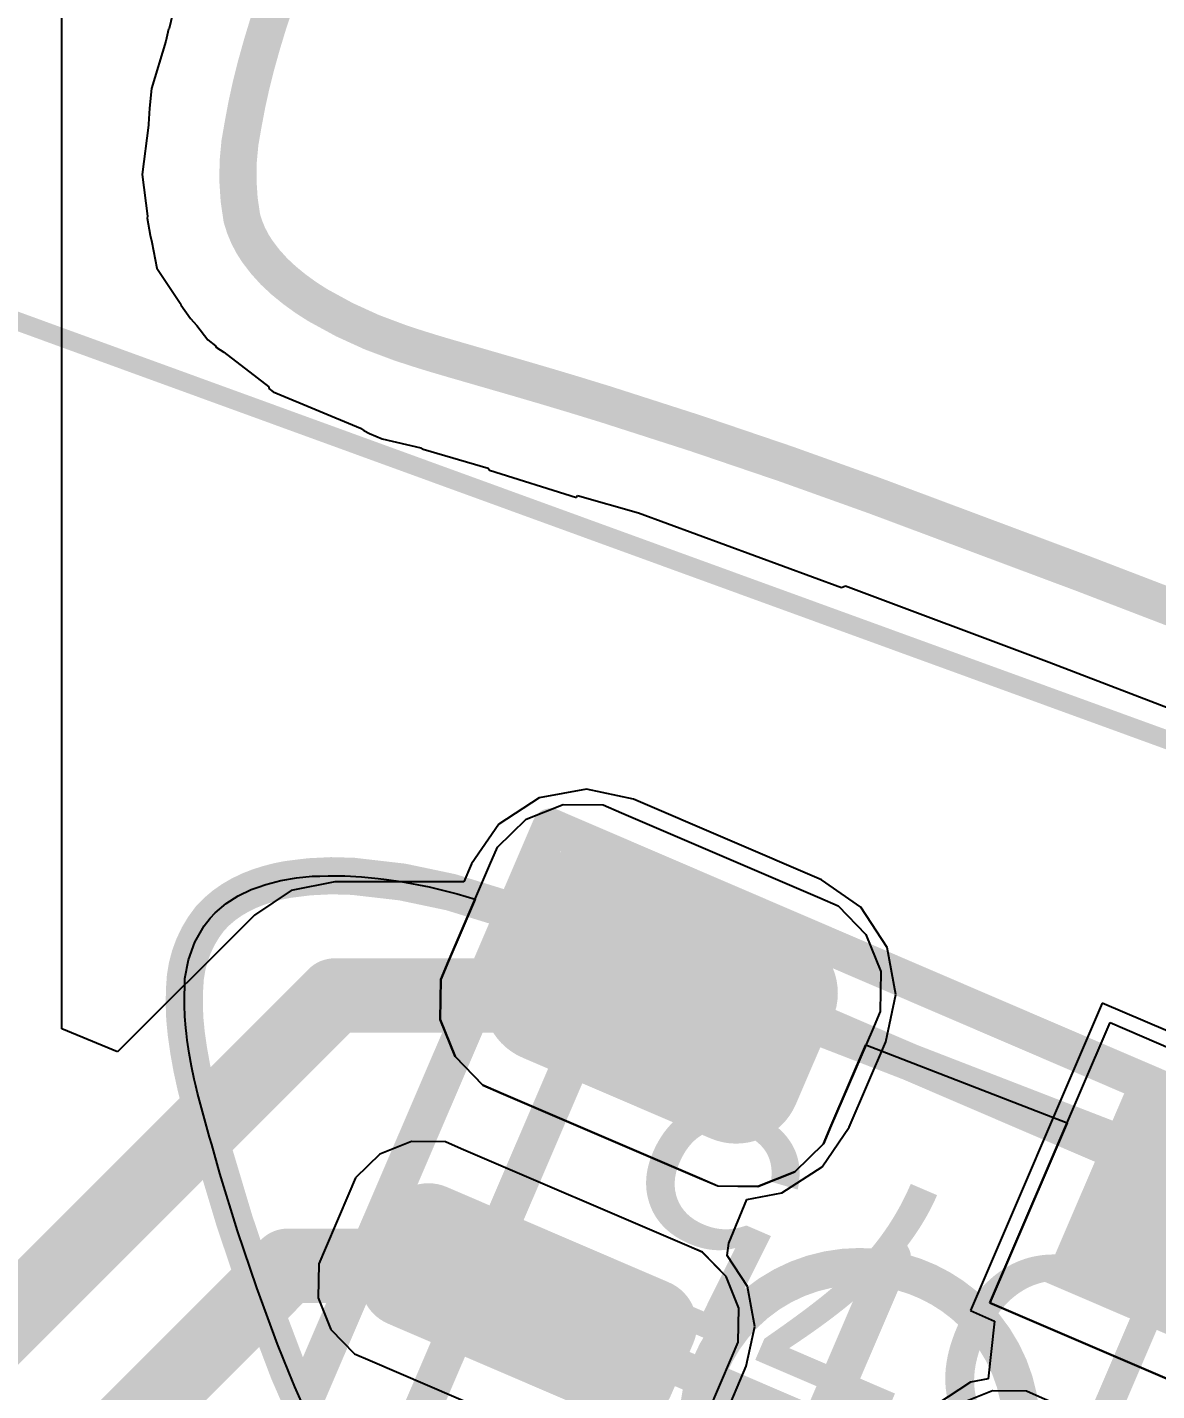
# Model space of a CAD drawing. Header units: inches. Extents: x -52 to 109, y 0 to 35.
# Drawn here: x 97.2 to 100.238, y 16.964 to 20.63 of the extents above; entities that cross this region are included whole.
import ezdxf

# ---------------------------------------------------------------- set-up
doc = ezdxf.new("R2010")
doc.units = ezdxf.units.IN
for name, color, linetype in [('Bottom Courtyard', 56, 'Continuous'), ('Bottom Layer', 5, 'Continuous'), ('Keep-Out Layer', 6, 'Continuous'), ('Mechanical 1', 6, 'Continuous'), ('Mechanical 4', 56, 'Continuous'), ('Top Component Outline', 56, 'Continuous'), ('Top Courtyard', 56, 'Continuous'), ('Top Layer', 1, 'Continuous'), ('Top Overlay', 2, 'Continuous'), ('Top Paste', 8, 'Continuous'), ('Top Solder', 216, 'Continuous')]:
    doc.layers.add(name, color=color, linetype=linetype)
doc.styles.add('Arial', font='', dxfattribs={"height": 0.2})
doc.styles.get('Arial').set_extended_font_data('Arial')

# ---------------------------------------------------------------- blocks, each defined once
blk = doc.blocks.new('APA_RGB_LED_2020_404')
at = {"layer": 'Top Layer'}
h = blk.add_hatch(color=1, dxfattribs=at)
edge = h.paths.add_edge_path()
edge.add_arc((-1.125, 1.025), 0.125, 90, 180)
edge.add_line((-1.25, 1.025), (-1.25, 0.775))
edge.add_arc((-1.125, 0.775), 0.125, 180, 270)
edge.add_line((-1.125, 0.65), (-0.575, 0.65))
edge.add_arc((-0.575, 0.775), 0.125, 270, 360)
edge.add_line((-0.45, 0.775), (-0.45, 1.025))
edge.add_arc((-0.575, 1.025), 0.125, 0, 90)
edge.add_line((-0.575, 1.15), (-1.125, 1.15))
h = blk.add_hatch(color=1, dxfattribs=at)
edge = h.paths.add_edge_path()
edge.add_arc((0.575, 1.025), 0.125, 90, 180)
edge.add_line((0.45, 1.025), (0.45, 0.775))
edge.add_arc((0.575, 0.775), 0.125, 180, 270)
edge.add_line((0.575, 0.65), (1.125, 0.65))
edge.add_arc((1.125, 0.775), 0.125, 270, 360)
edge.add_line((1.25, 0.775), (1.25, 1.025))
edge.add_arc((1.125, 1.025), 0.125, 0, 90)
edge.add_line((1.125, 1.15), (0.575, 1.15))
h = blk.add_hatch(color=1, dxfattribs=at)
edge = h.paths.add_edge_path()
edge.add_arc((-1.175, 0.075), 0.075, 90, 180)
edge.add_line((-1.25, 0.075), (-1.25, -0.075))
edge.add_arc((-1.175, -0.075), 0.075, 180, 270)
edge.add_line((-1.175, -0.15), (-0.525, -0.15))
edge.add_arc((-0.525, -0.075), 0.075, 270, 360)
edge.add_line((-0.45, -0.075), (-0.45, 0.075))
edge.add_arc((-0.525, 0.075), 0.075, 0, 90)
edge.add_line((-0.525, 0.15), (-1.175, 0.15))
h = blk.add_hatch(color=1, dxfattribs=at)
edge = h.paths.add_edge_path()
edge.add_arc((0.525, 0.075), 0.075, 90, 180)
edge.add_line((0.45, 0.075), (0.45, -0.075))
edge.add_arc((0.525, -0.075), 0.075, 180, 270)
edge.add_line((0.525, -0.15), (1.175, -0.15))
edge.add_arc((1.175, -0.075), 0.075, 270, 360)
edge.add_line((1.25, -0.075), (1.25, 0.075))
edge.add_arc((1.175, 0.075), 0.075, 0, 90)
edge.add_line((1.175, 0.15), (0.525, 0.15))
blk.add_hatch(color=1, dxfattribs=at).paths.add_polyline_path([(-1.25, -0.65), (-0.45, -0.65), (-0.45, -1.15), (-1.25, -1.15)])
h = blk.add_hatch(color=1, dxfattribs=at)
edge = h.paths.add_edge_path()
edge.add_arc((0.575, -0.775), 0.125, 90, 180)
edge.add_line((0.45, -0.775), (0.45, -1.025))
edge.add_arc((0.575, -1.025), 0.125, 180, 270)
edge.add_line((0.575, -1.15), (1.125, -1.15))
edge.add_arc((1.125, -1.025), 0.125, 270, 360)
edge.add_line((1.25, -1.025), (1.25, -0.775))
edge.add_arc((1.125, -0.775), 0.125, 0, 90)
edge.add_line((1.125, -0.65), (0.575, -0.65))
at = {"layer": 'Top Paste'}
h = blk.add_hatch(color=8, dxfattribs=at)
edge = h.paths.add_edge_path()
edge.add_arc((-1.125, 1.025), 0.125, 90, 180)
edge.add_line((-1.25, 1.025), (-1.25, 0.775))
edge.add_arc((-1.125, 0.775), 0.125, 180, 270)
edge.add_line((-1.125, 0.65), (-0.575, 0.65))
edge.add_arc((-0.575, 0.775), 0.125, 270, 360)
edge.add_line((-0.45, 0.775), (-0.45, 1.025))
edge.add_arc((-0.575, 1.025), 0.125, 0, 90)
edge.add_line((-0.575, 1.15), (-1.125, 1.15))
h = blk.add_hatch(color=8, dxfattribs=at)
edge = h.paths.add_edge_path()
edge.add_arc((0.575, 1.025), 0.125, 90, 180)
edge.add_line((0.45, 1.025), (0.45, 0.775))
edge.add_arc((0.575, 0.775), 0.125, 180, 270)
edge.add_line((0.575, 0.65), (1.125, 0.65))
edge.add_arc((1.125, 0.775), 0.125, 270, 360)
edge.add_line((1.25, 0.775), (1.25, 1.025))
edge.add_arc((1.125, 1.025), 0.125, 0, 90)
edge.add_line((1.125, 1.15), (0.575, 1.15))
h = blk.add_hatch(color=8, dxfattribs=at)
edge = h.paths.add_edge_path()
edge.add_arc((-1.175, 0.075), 0.075, 90, 180)
edge.add_line((-1.25, 0.075), (-1.25, -0.075))
edge.add_arc((-1.175, -0.075), 0.075, 180, 270)
edge.add_line((-1.175, -0.15), (-0.525, -0.15))
edge.add_arc((-0.525, -0.075), 0.075, 270, 360)
edge.add_line((-0.45, -0.075), (-0.45, 0.075))
edge.add_arc((-0.525, 0.075), 0.075, 0, 90)
edge.add_line((-0.525, 0.15), (-1.175, 0.15))
h = blk.add_hatch(color=8, dxfattribs=at)
edge = h.paths.add_edge_path()
edge.add_arc((0.525, 0.075), 0.075, 90, 180)
edge.add_line((0.45, 0.075), (0.45, -0.075))
edge.add_arc((0.525, -0.075), 0.075, 180, 270)
edge.add_line((0.525, -0.15), (1.175, -0.15))
edge.add_arc((1.175, -0.075), 0.075, 270, 360)
edge.add_line((1.25, -0.075), (1.25, 0.075))
edge.add_arc((1.175, 0.075), 0.075, 0, 90)
edge.add_line((1.175, 0.15), (0.525, 0.15))
blk.add_hatch(color=8, dxfattribs=at).paths.add_polyline_path([(-1.25, -0.65), (-0.45, -0.65), (-0.45, -1.15), (-1.25, -1.15)])
h = blk.add_hatch(color=8, dxfattribs=at)
edge = h.paths.add_edge_path()
edge.add_arc((0.575, -0.775), 0.125, 90, 180)
edge.add_line((0.45, -0.775), (0.45, -1.025))
edge.add_arc((0.575, -1.025), 0.125, 180, 270)
edge.add_line((0.575, -1.15), (1.125, -1.15))
edge.add_arc((1.125, -1.025), 0.125, 270, 360)
edge.add_line((1.25, -1.025), (1.25, -0.775))
edge.add_arc((1.125, -0.775), 0.125, 0, 90)
edge.add_line((1.125, -0.65), (0.575, -0.65))
at = {"layer": 'Top Solder'}
h = blk.add_hatch(color=216, dxfattribs=at)
edge = h.paths.add_edge_path()
edge.add_arc((-1.125, 1.025), 0.175, 90, 180)
edge.add_line((-1.3, 1.025), (-1.3, 0.775))
edge.add_arc((-1.125, 0.775), 0.175, 180, 270)
edge.add_line((-1.125, 0.6), (-0.575, 0.6))
edge.add_arc((-0.575, 0.775), 0.175, 270, 360)
edge.add_line((-0.4, 0.775), (-0.4, 1.025))
edge.add_arc((-0.575, 1.025), 0.175, 0, 90)
edge.add_line((-0.575, 1.2), (-1.125, 1.2))
h = blk.add_hatch(color=216, dxfattribs=at)
edge = h.paths.add_edge_path()
edge.add_arc((0.575, 1.025), 0.175, 90, 180)
edge.add_line((0.4, 1.025), (0.4, 0.775))
edge.add_arc((0.575, 0.775), 0.175, 180, 270)
edge.add_line((0.575, 0.6), (1.125, 0.6))
edge.add_arc((1.125, 0.775), 0.175, 270, 360)
edge.add_line((1.3, 0.775), (1.3, 1.025))
edge.add_arc((1.125, 1.025), 0.175, 0, 90)
edge.add_line((1.125, 1.2), (0.575, 1.2))
h = blk.add_hatch(color=216, dxfattribs=at)
edge = h.paths.add_edge_path()
edge.add_arc((-1.175, 0.075), 0.125, 90, 180)
edge.add_line((-1.3, 0.075), (-1.3, -0.075))
edge.add_arc((-1.175, -0.075), 0.125, 180, 270)
edge.add_line((-1.175, -0.2), (-0.525, -0.2))
edge.add_arc((-0.525, -0.075), 0.125, 270, 360)
edge.add_line((-0.4, -0.075), (-0.4, 0.075))
edge.add_arc((-0.525, 0.075), 0.125, 0, 90)
edge.add_line((-0.525, 0.2), (-1.175, 0.2))
h = blk.add_hatch(color=216, dxfattribs=at)
edge = h.paths.add_edge_path()
edge.add_arc((0.525, 0.075), 0.125, 90, 180)
edge.add_line((0.4, 0.075), (0.4, -0.075))
edge.add_arc((0.525, -0.075), 0.125, 180, 270)
edge.add_line((0.525, -0.2), (1.175, -0.2))
edge.add_arc((1.175, -0.075), 0.125, 270, 360)
edge.add_line((1.3, -0.075), (1.3, 0.075))
edge.add_arc((1.175, 0.075), 0.125, 0, 90)
edge.add_line((1.175, 0.2), (0.525, 0.2))
blk.add_hatch(color=216, dxfattribs=at).paths.add_polyline_path([(-1.3, -0.6), (-0.4, -0.6), (-0.4, -1.2), (-1.3, -1.2)])
h = blk.add_hatch(color=216, dxfattribs=at)
edge = h.paths.add_edge_path()
edge.add_arc((0.575, -0.775), 0.175, 90, 180)
edge.add_line((0.4, -0.775), (0.4, -1.025))
edge.add_arc((0.575, -1.025), 0.175, 180, 270)
edge.add_line((0.575, -1.2), (1.125, -1.2))
edge.add_arc((1.125, -1.025), 0.175, 270, 360)
edge.add_line((1.3, -1.025), (1.3, -0.775))
edge.add_arc((1.125, -0.775), 0.175, 0, 90)
edge.add_line((1.125, -0.6), (0.575, -0.6))
at = {"layer": 'Top Component Outline'}
for points in [[(1, 1, 0.1, 0.1, 0), (-1, 1, 0.1, 0.1, 0)], [(-1, 1, 0.1, 0.1, 0), (-1, -1, 0.1, 0.1, 0)], [(1, 1, 0.1, 0.1, 0), (1, -1, 0.1, 0.1, 0)], [(1, -1, 0.1, 0.1, 0), (-1, -1, 0.1, 0.1, 0)]]:
    blk.add_lwpolyline(points, format="xyseb", dxfattribs=at)
for points in [[(-1.025, 1, 0.05, 0.05, 1), (-0.975, 1, 0.05, 0.05, 1)], [(-1.025, 1, 0.05, 0.05, 1), (-0.975, 1, 0.05, 0.05, 1)], [(0.975, 1, 0.05, 0.05, 1), (1.025, 1, 0.05, 0.05, 1)], [(0.975, 1, 0.05, 0.05, 1), (1.025, 1, 0.05, 0.05, 1)], [(-1.025, -1, 0.05, 0.05, 1), (-0.975, -1, 0.05, 0.05, 1)], [(-1.025, -1, 0.05, 0.05, 1), (-0.975, -1, 0.05, 0.05, 1)], [(0.975, -1, 0.05, 0.05, 1), (1.025, -1, 0.05, 0.05, 1)], [(0.975, -1, 0.05, 0.05, 1), (1.025, -1, 0.05, 0.05, 1)]]:
    blk.add_lwpolyline(points, format="xyseb", close=True, dxfattribs=at)
at = {"layer": 'Top Courtyard'}
for points in [[(-1.3, 1.2, 0.1, 0.1, 0), (-1.3, -1.2, 0.1, 0.1, 0)], [(1.3, 1.2, 0.1, 0.1, 0), (-1.3, 1.2, 0.1, 0.1, 0)], [(1.3, 1.2, 0.1, 0.1, 0), (1.3, -1.2, 0.1, 0.1, 0)], [(0, 0.5, 0.1, 0.1, 0), (0, -0.5, 0.1, 0.1, 0)], [(0.5, 0, 0.1, 0.1, 0), (-0.5, 0, 0.1, 0.1, 0)], [(1.3, -1.2, 0.1, 0.1, 0), (-1.3, -1.2, 0.1, 0.1, 0)]]:
    blk.add_lwpolyline(points, format="xyseb", dxfattribs=at)
for points in [[(-1.325, 1.2, 0.05, 0.05, 1), (-1.275, 1.2, 0.05, 0.05, 1)], [(-1.325, 1.2, 0.05, 0.05, 1), (-1.275, 1.2, 0.05, 0.05, 1)], [(1.275, 1.2, 0.05, 0.05, 1), (1.325, 1.2, 0.05, 0.05, 1)], [(1.275, 1.2, 0.05, 0.05, 1), (1.325, 1.2, 0.05, 0.05, 1)], [(-0.025, 0.5, 0.05, 0.05, 1), (0.025, 0.5, 0.05, 0.05, 1)], [(-0.525, 0, 0.05, 0.05, 1), (-0.475, 0, 0.05, 0.05, 1)], [(0.475, 0, 0.05, 0.05, 1), (0.525, 0, 0.05, 0.05, 1)], [(-0.025, -0.5, 0.05, 0.05, 1), (0.025, -0.5, 0.05, 0.05, 1)], [(-1.325, -1.2, 0.05, 0.05, 1), (-1.275, -1.2, 0.05, 0.05, 1)], [(-1.325, -1.2, 0.05, 0.05, 1), (-1.275, -1.2, 0.05, 0.05, 1)], [(1.275, -1.2, 0.05, 0.05, 1), (1.325, -1.2, 0.05, 0.05, 1)], [(1.275, -1.2, 0.05, 0.05, 1), (1.325, -1.2, 0.05, 0.05, 1)]]:
    blk.add_lwpolyline(points, format="xyseb", close=True, dxfattribs=at)
at = {"layer": 'Top Overlay'}
for p, q in [((-1.2929, 1.2689), (-1.1937, 1.31)), ((-1.1937, 1.31), (-1.14, 1.31)), ((-1.14, 1.31), (-1.14, 1.31)), ((-1.14, 1.31), (-0.56, 1.31)), ((-0.56, 1.31), (-0.5063, 1.31)), ((-0.5063, 1.31), (-0.4071, 1.2689)), ((0.4071, 1.2689), (0.5063, 1.31)), ((0.5063, 1.31), (0.56, 1.31)), ((0.56, 1.31), (0.56, 1.31)), ((0.56, 1.31), (1.14, 1.31)), ((1.14, 1.31), (1.1937, 1.31)), ((1.1937, 1.31), (1.2929, 1.2689)), ((-1.3689, 1.1929), (-1.2929, 1.2689)), ((-0.4071, 1.2689), (-0.3311, 1.1929)), ((0.3311, 1.1929), (0.4071, 1.2689)), ((1.2929, 1.2689), (1.3689, 1.1929)), ((-1.41, 1.0937), (-1.3689, 1.1929)), ((-0.3311, 1.1929), (-0.29, 1.0937)), ((0.29, 1.0937), (0.3311, 1.1929)), ((1.3689, 1.1929), (1.41, 1.0937)), ((-1.41, 1.04), (-1.41, 1.0937)), ((-0.29, 1.0937), (-0.29, 1.04)), ((0.29, 1.04), (0.29, 1.0937)), ((1.41, 1.0937), (1.41, 1.04)), ((-1.41, 0.76), (-1.41, 1.04)), ((-0.29, 1.04), (-0.29, 1.04)), ((-0.29, 1.04), (-0.29, 0.76)), ((0.29, 0.76), (0.29, 1.04)), ((1.41, 1.04), (1.41, 1.04)), ((1.41, 1.04), (1.41, 0.76)), ((-1.41, 0.76), (-1.41, 0.76)), ((-1.41, 0.7063), (-1.41, 0.76)), ((-0.29, 0.76), (-0.29, 0.7063)), ((0.29, 0.76), (0.29, 0.76)), ((0.29, 0.7063), (0.29, 0.76)), ((1.41, 0.76), (1.41, 0.7063)), ((-1.3689, 0.6071), (-1.41, 0.7063)), ((-0.29, 0.7063), (-0.3311, 0.6071)), ((0.3311, 0.6071), (0.29, 0.7063)), ((1.41, 0.7063), (1.3689, 0.6071)), ((-1.2929, 0.5311), (-1.3689, 0.6071)), ((-0.3311, 0.6071), (-0.4071, 0.5311)), ((0.4071, 0.5311), (0.3311, 0.6071)), ((1.3689, 0.6071), (1.2929, 0.5311)), ((-1.1937, 0.49), (-1.2929, 0.5311)), ((-0.4071, 0.5311), (-0.5063, 0.49)), ((0.5063, 0.49), (0.4071, 0.5311)), ((1.2929, 0.5311), (1.1937, 0.49)), ((-1.14, 0.49), (-1.1937, 0.49)), ((-0.56, 0.49), (-1.14, 0.49)), ((-0.5063, 0.49), (-0.56, 0.49)), ((-0.56, 0.49), (-0.56, 0.49)), ((0.56, 0.49), (0.5063, 0.49)), ((1.14, 0.49), (0.56, 0.49)), ((1.1937, 0.49), (1.14, 0.49)), ((1.14, 0.49), (1.14, 0.49)), ((-1.2258, 0.31), (-1.3103, 0.275)), ((-1.18, 0.31), (-1.2258, 0.31)), ((-0.52, 0.31), (-1.18, 0.31)), ((-0.4742, 0.31), (-0.52, 0.31)), ((-0.52, 0.31), (-0.52, 0.31)), ((-0.3897, 0.275), (-0.4742, 0.31)), ((0.4742, 0.31), (0.3897, 0.275)), ((0.52, 0.31), (0.4742, 0.31)), ((1.18, 0.31), (0.52, 0.31)), ((1.2258, 0.31), (1.18, 0.31)), ((1.18, 0.31), (1.18, 0.31)), ((1.3103, 0.275), (1.2258, 0.31)), ((-1.3103, 0.275), (-1.375, 0.2103)), ((-0.325, 0.2103), (-0.3897, 0.275)), ((0.3897, 0.275), (0.325, 0.2103)), ((1.375, 0.2103), (1.3103, 0.275)), ((-1.375, 0.2103), (-1.41, 0.1258)), ((-0.29, 0.1258), (-0.325, 0.2103)), ((0.325, 0.2103), (0.29, 0.1258)), ((1.41, 0.1258), (1.375, 0.2103)), ((-1.41, 0.1258), (-1.41, 0.08)), ((-0.29, 0.08), (-0.29, 0.1258)), ((0.29, 0.1258), (0.29, 0.08)), ((1.41, 0.08), (1.41, 0.1258)), ((-1.41, 0.08), (-1.41, -0.08)), ((-1.41, 0.08), (-1.41, 0.08)), ((-0.29, -0.08), (-0.29, 0.08)), ((0.29, 0.08), (0.29, -0.08)), ((0.29, 0.08), (0.29, 0.08)), ((1.41, -0.08), (1.41, 0.08)), ((-1.41, -0.08), (-1.41, -0.1257)), ((-0.29, -0.1257), (-0.29, -0.08)), ((-0.29, -0.08), (-0.29, -0.08)), ((0.29, -0.08), (0.29, -0.1257)), ((1.41, -0.1257), (1.41, -0.08)), ((1.41, -0.08), (1.41, -0.08)), ((-1.41, -0.1257), (-1.375, -0.2103)), ((-0.325, -0.2103), (-0.29, -0.1257)), ((0.29, -0.1257), (0.325, -0.2103)), ((1.375, -0.2103), (1.41, -0.1257)), ((-1.375, -0.2103), (-1.3103, -0.275)), ((-0.3897, -0.275), (-0.325, -0.2103)), ((0.325, -0.2103), (0.3897, -0.275)), ((1.3103, -0.275), (1.375, -0.2103)), ((-1.3103, -0.275), (-1.2258, -0.31)), ((-0.4742, -0.31), (-0.3897, -0.275)), ((0.3897, -0.275), (0.4743, -0.31)), ((1.2258, -0.31), (1.3103, -0.275)), ((-1.2258, -0.31), (-1.18, -0.31)), ((-1.18, -0.31), (-1.18, -0.31)), ((-1.18, -0.31), (-0.52, -0.31)), ((-0.52, -0.31), (-0.4742, -0.31)), ((0.4743, -0.31), (0.52, -0.31)), ((0.52, -0.31), (0.52, -0.31)), ((0.52, -0.31), (1.18, -0.31)), ((1.18, -0.31), (1.2258, -0.31)), ((-1.41, -1.31), (-1.41, -0.49)), ((-1.41, -0.49), (-0.29, -0.49)), ((-0.29, -0.49), (-0.29, -1.31)), ((0.4071, -0.5311), (0.5063, -0.49)), ((0.5063, -0.49), (0.56, -0.49)), ((0.56, -0.49), (0.56, -0.49)), ((0.56, -0.49), (1.14, -0.49)), ((1.14, -0.49), (1.1937, -0.49)), ((1.1937, -0.49), (1.2929, -0.5311)), ((0.3311, -0.6071), (0.4071, -0.5311)), ((1.2929, -0.5311), (1.3689, -0.6071)), ((0.29, -0.7063), (0.3311, -0.6071)), ((1.3689, -0.6071), (1.41, -0.7063)), ((0.29, -0.76), (0.29, -0.7063)), ((1.41, -0.7063), (1.41, -0.76)), ((0.29, -1.04), (0.29, -0.76)), ((1.41, -0.76), (1.41, -0.76)), ((1.41, -0.76), (1.41, -1.04)), ((0.29, -1.04), (0.29, -1.04)), ((0.29, -1.0937), (0.29, -1.04)), ((1.41, -1.04), (1.41, -1.0937)), ((0.3311, -1.1929), (0.29, -1.0937)), ((1.41, -1.0937), (1.3689, -1.1929)), ((0.4071, -1.2689), (0.3311, -1.1929)), ((1.3689, -1.1929), (1.2929, -1.2689)), ((0.5063, -1.31), (0.4071, -1.2689)), ((1.2929, -1.2689), (1.1937, -1.31)), ((-0.29, -1.31), (-1.41, -1.31)), ((0.56, -1.31), (0.5063, -1.31)), ((1.14, -1.31), (0.56, -1.31)), ((1.1937, -1.31), (1.14, -1.31)), ((1.14, -1.31), (1.14, -1.31))]:
    blk.add_line(p, q, dxfattribs=at)
at = {"layer": 'Top Courtyard', "style": 'Arial'}
blk.add_text('D75', height=0.6, dxfattribs=at).set_placement((-0.8, -0.7))
blk = doc.blocks.new('GCT_MEM2085_00_115_00_A_REV0_2_B_439')
at = {"layer": 'Bottom Courtyard'}
blk.add_lwpolyline([(-6.2, -4.48, 0.05, 0.05, 0), (-6.2, 11.62, 0.05, 0.05, 0)], format="xyseb", dxfattribs=at)

msp = doc.modelspace()

# ---------------------------------------------------------------- linework, layer by layer
at = {"layer": 'Bottom Layer'}
for p, q in [((97.6076, 20.7378), (97.5811, 20.6275)), ((97.5797, 20.6255), (97.5728, 20.5931)), ((97.5811, 20.6275), (97.5797, 20.6255)), ((97.5728, 20.5931), (97.534, 20.4654)), ((97.534, 20.4654), (97.5289, 20.4128)), ((97.5289, 20.4128), (97.5255, 20.3696)), ((97.5259, 20.3676), (97.5084, 20.2348)), ((97.5255, 20.3696), (97.5259, 20.3676)), ((97.5084, 20.2348), (97.5232, 20.1229)), ((97.5232, 20.1229), (97.522, 20.1173)), ((97.522, 20.1173), (97.5299, 20.0715)), ((97.5299, 20.0715), (97.5344, 20.0523)), ((97.5344, 20.0523), (97.5483, 19.9823)), ((97.5483, 19.9823), (97.6107, 19.8889)), ((97.6107, 19.8889), (97.6136, 19.8846)), ((97.6136, 19.8846), (97.6132, 19.8841)), ((97.6132, 19.8841), (97.6132, 19.8841)), ((97.6132, 19.8841), (97.6384, 19.8475)), ((97.6384, 19.8475), (97.6561, 19.8282)), ((97.6561, 19.8282), (97.6851, 19.7904)), ((97.6851, 19.7904), (97.7063, 19.7734)), ((97.7063, 19.7734), (97.709, 19.7695)), ((97.709, 19.7695), (97.7283, 19.7566)), ((97.7283, 19.7566), (97.8182, 19.6877)), ((97.8182, 19.6877), (97.8499, 19.6634)), ((97.8499, 19.6634), (97.8492, 19.6588)), ((97.8492, 19.6588), (97.8492, 19.6588)), ((97.8492, 19.6588), (97.8607, 19.65)), ((97.8607, 19.65), (98.0961, 19.5525)), ((98.0961, 19.5525), (98.105, 19.5465)), ((98.105, 19.5465), (98.1203, 19.5381)), ((98.1203, 19.5381), (98.154, 19.5242)), ((98.154, 19.5242), (98.2581, 19.4992)), ((98.2581, 19.4992), (98.265, 19.4956)), ((98.265, 19.4956), (98.4398, 19.4451)), ((98.4398, 19.4451), (98.4427, 19.4398)), ((98.4427, 19.4398), (98.4427, 19.4398)), ((98.4427, 19.4398), (98.4427, 19.4398)), ((98.4427, 19.4398), (98.6774, 19.3658)), ((98.6774, 19.3658), (98.6792, 19.3716)), ((98.6792, 19.3716), (98.8439, 19.3252)), ((98.8439, 19.3252), (99.39, 19.1237)), ((99.39, 19.1237), (99.4, 19.1283)), ((99.39, 19.1237), (99.39, 19.1237)), ((99.4, 19.1283), (99.9482, 18.9233)), ((99.9482, 18.9233), (100.6359, 18.6594))]:
    msp.add_line(p, q, dxfattribs=at)
at = {"layer": 'Keep-Out Layer'}
for points in [[(97.8152, 20.5279, 0.1, 0.1, -0.017154), (97.8661, 20.6953, 0.1, 0.1, 0)], [(97.7804, 20.3696, 0.1, 0.1, -0.023101), (97.8152, 20.5279, 0.1, 0.1, 0)], [(97.7769, 20.1173, 0.1, 0.1, -0.098927), (97.7804, 20.3696, 0.1, 0.1, 0)], [(97.8186, 20.0278, 0.1, 0.1, -0.087118), (97.7769, 20.1173, 0.1, 0.1, 0)], [(97.8893, 19.9497, 0.1, 0.1, -0.06273), (97.8186, 20.0278, 0.1, 0.1, 0)], [(97.9816, 19.8829, 0.1, 0.1, -0.043039), (97.8893, 19.9497, 0.1, 0.1, 0)], [(98.2025, 19.782, 0.1, 0.1, -0.052697), (97.9816, 19.8829, 0.1, 0.1, 0)], [(98.3357, 19.7405, 0.1, 0.1, -0.011678), (98.2025, 19.782, 0.1, 0.1, 0)], [(98.3357, 19.7405, 0.1, 0.1, 0), (98.5149, 19.6887, 0.1, 0.1, 0)], [(98.5149, 19.6887, 0.1, 0.1, -0.004653), (98.7552, 19.6166, 0.1, 0.1, 0)], [(98.7552, 19.6166, 0.1, 0.1, -0.012133), (99.4805, 19.3703, 0.1, 0.1, 0)], [(99.4805, 19.3703, 0.1, 0.1, 0), (100.0383, 19.1618, 0.1, 0.1, 0)], [(100.0383, 19.1618, 0.1, 0.1, 0), (100.7281, 18.897, 0.1, 0.1, 0)]]:
    msp.add_lwpolyline(points, format="xyseb", dxfattribs=at)
for points in [[(97.7902, 20.5279, 0.05, 0.05, 1), (97.8402, 20.5279, 0.05, 0.05, 1)], [(97.7902, 20.5279, 0.05, 0.05, 1), (97.8402, 20.5279, 0.05, 0.05, 1)], [(97.7554, 20.3696, 0.05, 0.05, 1), (97.8054, 20.3696, 0.05, 0.05, 1)], [(97.7554, 20.3696, 0.05, 0.05, 1), (97.8054, 20.3696, 0.05, 0.05, 1)], [(97.7519, 20.1173, 0.05, 0.05, 1), (97.8019, 20.1173, 0.05, 0.05, 1)], [(97.7519, 20.1173, 0.05, 0.05, 1), (97.8019, 20.1173, 0.05, 0.05, 1)], [(97.7936, 20.0278, 0.05, 0.05, 1), (97.8436, 20.0278, 0.05, 0.05, 1)], [(97.7936, 20.0278, 0.05, 0.05, 1), (97.8436, 20.0278, 0.05, 0.05, 1)], [(97.8643, 19.9497, 0.05, 0.05, 1), (97.9143, 19.9497, 0.05, 0.05, 1)], [(97.8643, 19.9497, 0.05, 0.05, 1), (97.9143, 19.9497, 0.05, 0.05, 1)], [(97.9566, 19.8829, 0.05, 0.05, 1), (98.0066, 19.8829, 0.05, 0.05, 1)], [(97.9566, 19.8829, 0.05, 0.05, 1), (98.0066, 19.8829, 0.05, 0.05, 1)], [(98.1775, 19.782, 0.05, 0.05, 1), (98.2275, 19.782, 0.05, 0.05, 1)], [(98.1775, 19.782, 0.05, 0.05, 1), (98.2275, 19.782, 0.05, 0.05, 1)], [(98.3108, 19.7405, 0.05, 0.05, 1), (98.3607, 19.7405, 0.05, 0.05, 1)], [(98.3108, 19.7405, 0.05, 0.05, 1), (98.3607, 19.7405, 0.05, 0.05, 1)], [(98.4899, 19.6887, 0.05, 0.05, 1), (98.5399, 19.6887, 0.05, 0.05, 1)], [(98.4899, 19.6887, 0.05, 0.05, 1), (98.5399, 19.6887, 0.05, 0.05, 1)], [(98.7302, 19.6166, 0.05, 0.05, 1), (98.7802, 19.6166, 0.05, 0.05, 1)], [(98.7302, 19.6166, 0.05, 0.05, 1), (98.7802, 19.6166, 0.05, 0.05, 1)], [(99.4555, 19.3703, 0.05, 0.05, 1), (99.5055, 19.3703, 0.05, 0.05, 1)], [(99.4555, 19.3703, 0.05, 0.05, 1), (99.5055, 19.3703, 0.05, 0.05, 1)], [(100.0133, 19.1618, 0.05, 0.05, 1), (100.0633, 19.1618, 0.05, 0.05, 1)], [(100.0133, 19.1618, 0.05, 0.05, 1), (100.0633, 19.1618, 0.05, 0.05, 1)]]:
    msp.add_lwpolyline(points, format="xyseb", close=True, dxfattribs=at)
at = {"layer": 'Mechanical 1'}
for points in [[(99.0345, 17.0284, 0.1, 0.1, -0.303346), (99.4377, 17.2979, 0.1, 0.1, 0)], [(99.4377, 17.2979, 0.1, 0.1, -0.198913), (99.7464, 17.17, 0.1, 0.1, 0)], [(99.7464, 17.17, 0.1, 0.1, -0.198912), (99.8742, 16.8614, 0.1, 0.1, 0)], [(99.1291, 16.5528, 0.1, 0.1, -0.303347), (99.0345, 17.0284, 0.1, 0.1, 0)]]:
    msp.add_lwpolyline(points, format="xyseb", dxfattribs=at)
for points in [[(99.4127, 17.2979, 0.05, 0.05, 1), (99.4627, 17.2979, 0.05, 0.05, 1)], [(99.4127, 17.2979, 0.05, 0.05, 1), (99.4627, 17.2979, 0.05, 0.05, 1)], [(99.7214, 17.17, 0.05, 0.05, 1), (99.7714, 17.17, 0.05, 0.05, 1)], [(99.7214, 17.17, 0.05, 0.05, 1), (99.7714, 17.17, 0.05, 0.05, 1)], [(99.0095, 17.0284, 0.05, 0.05, 1), (99.0595, 17.0284, 0.05, 0.05, 1)], [(99.0095, 17.0284, 0.05, 0.05, 1), (99.0595, 17.0284, 0.05, 0.05, 1)]]:
    msp.add_lwpolyline(points, format="xyseb", close=True, dxfattribs=at)
at = {"layer": 'Mechanical 4'}
for points in [[(97.8152, 20.5279, 0.1, 0.1, -0.017154), (97.8661, 20.6953, 0.1, 0.1, 0)], [(97.7804, 20.3696, 0.1, 0.1, -0.023101), (97.8152, 20.5279, 0.1, 0.1, 0)], [(97.7769, 20.1173, 0.1, 0.1, -0.098927), (97.7804, 20.3696, 0.1, 0.1, 0)], [(97.8186, 20.0278, 0.1, 0.1, -0.087118), (97.7769, 20.1173, 0.1, 0.1, 0)], [(97.8893, 19.9497, 0.1, 0.1, -0.06273), (97.8186, 20.0278, 0.1, 0.1, 0)], [(97.9816, 19.8829, 0.1, 0.1, -0.043039), (97.8893, 19.9497, 0.1, 0.1, 0)], [(98.2025, 19.782, 0.1, 0.1, -0.052697), (97.9816, 19.8829, 0.1, 0.1, 0)], [(98.3357, 19.7405, 0.1, 0.1, -0.011678), (98.2025, 19.782, 0.1, 0.1, 0)], [(98.3357, 19.7405, 0.1, 0.1, 0), (98.5149, 19.6887, 0.1, 0.1, 0)], [(98.5149, 19.6887, 0.1, 0.1, -0.004653), (98.7552, 19.6166, 0.1, 0.1, 0)], [(98.7552, 19.6166, 0.1, 0.1, -0.012133), (99.4805, 19.3703, 0.1, 0.1, 0)], [(99.4805, 19.3703, 0.1, 0.1, 0), (100.0383, 19.1618, 0.1, 0.1, 0)], [(100.0383, 19.1618, 0.1, 0.1, 0), (100.7281, 18.897, 0.1, 0.1, 0)], [(97.8207, 18.3182, 0.1, 0.1, -0.042855), (97.9006, 18.3389, 0.1, 0.1, 0)], [(97.9006, 18.3389, 0.1, 0.1, -0.056499), (98.076, 18.3473, 0.1, 0.1, 0)], [(98.076, 18.3473, 0.1, 0.1, -0.06927), (98.4664, 18.2653, 0.1, 0.1, 0)], [(97.6914, 18.2341, 0.1, 0.1, -0.069339), (97.75, 18.2839, 0.1, 0.1, 0)], [(97.75, 18.2839, 0.1, 0.1, -0.056327), (97.8207, 18.3182, 0.1, 0.1, 0)], [(98.4664, 18.2653, 0.1, 0.1, 0), (99.2861, 17.9591, 0.1, 0.1, 0)], [(97.623, 18.047, 0.1, 0.1, -0.165917), (97.6914, 18.2341, 0.1, 0.1, 0)], [(97.6273, 17.925, 0.1, 0.1, -0.045276), (97.623, 18.047, 0.1, 0.1, 0)], [(99.2861, 17.9591, 0.1, 0.1, 0), (100.1314, 17.6319, 0.1, 0.1, 0)], [(97.6526, 17.7848, 0.1, 0.1, -0.027584), (97.6273, 17.925, 0.1, 0.1, 0)], [(97.6953, 17.6269, 0.1, 0.1, -0.016146), (97.6526, 17.7848, 0.1, 0.1, 0)], [(97.9026, 17.0145, 0.1, 0.1, -0.026614), (97.6953, 17.6269, 0.1, 0.1, 0)], [(100.1314, 17.6319, 0.1, 0.1, 0), (100.9925, 17.2903, 0.1, 0.1, 0)], [(98.0527, 16.705, 0.1, 0.1, -0.029737), (97.9026, 17.0145, 0.1, 0.1, 0)]]:
    msp.add_lwpolyline(points, format="xyseb", dxfattribs=at)
for points in [[(97.7902, 20.5279, 0.05, 0.05, 1), (97.8402, 20.5279, 0.05, 0.05, 1)], [(97.7902, 20.5279, 0.05, 0.05, 1), (97.8402, 20.5279, 0.05, 0.05, 1)], [(97.7554, 20.3696, 0.05, 0.05, 1), (97.8054, 20.3696, 0.05, 0.05, 1)], [(97.7554, 20.3696, 0.05, 0.05, 1), (97.8054, 20.3696, 0.05, 0.05, 1)], [(97.7519, 20.1173, 0.05, 0.05, 1), (97.8019, 20.1173, 0.05, 0.05, 1)], [(97.7519, 20.1173, 0.05, 0.05, 1), (97.8019, 20.1173, 0.05, 0.05, 1)], [(97.7936, 20.0278, 0.05, 0.05, 1), (97.8436, 20.0278, 0.05, 0.05, 1)], [(97.7936, 20.0278, 0.05, 0.05, 1), (97.8436, 20.0278, 0.05, 0.05, 1)], [(97.8643, 19.9497, 0.05, 0.05, 1), (97.9143, 19.9497, 0.05, 0.05, 1)], [(97.8643, 19.9497, 0.05, 0.05, 1), (97.9143, 19.9497, 0.05, 0.05, 1)], [(97.9566, 19.8829, 0.05, 0.05, 1), (98.0066, 19.8829, 0.05, 0.05, 1)], [(97.9566, 19.8829, 0.05, 0.05, 1), (98.0066, 19.8829, 0.05, 0.05, 1)], [(98.1775, 19.782, 0.05, 0.05, 1), (98.2275, 19.782, 0.05, 0.05, 1)], [(98.1775, 19.782, 0.05, 0.05, 1), (98.2275, 19.782, 0.05, 0.05, 1)], [(98.3108, 19.7405, 0.05, 0.05, 1), (98.3607, 19.7405, 0.05, 0.05, 1)], [(98.3108, 19.7405, 0.05, 0.05, 1), (98.3607, 19.7405, 0.05, 0.05, 1)], [(98.4899, 19.6887, 0.05, 0.05, 1), (98.5399, 19.6887, 0.05, 0.05, 1)], [(98.4899, 19.6887, 0.05, 0.05, 1), (98.5399, 19.6887, 0.05, 0.05, 1)], [(98.7302, 19.6166, 0.05, 0.05, 1), (98.7802, 19.6166, 0.05, 0.05, 1)], [(98.7302, 19.6166, 0.05, 0.05, 1), (98.7802, 19.6166, 0.05, 0.05, 1)], [(99.4555, 19.3703, 0.05, 0.05, 1), (99.5055, 19.3703, 0.05, 0.05, 1)], [(99.4555, 19.3703, 0.05, 0.05, 1), (99.5055, 19.3703, 0.05, 0.05, 1)], [(100.0133, 19.1618, 0.05, 0.05, 1), (100.0633, 19.1618, 0.05, 0.05, 1)], [(100.0133, 19.1618, 0.05, 0.05, 1), (100.0633, 19.1618, 0.05, 0.05, 1)], [(97.8756, 18.3389, 0.05, 0.05, 1), (97.9256, 18.3389, 0.05, 0.05, 1)], [(97.8756, 18.3389, 0.05, 0.05, 1), (97.9256, 18.3389, 0.05, 0.05, 1)], [(98.051, 18.3473, 0.05, 0.05, 1), (98.101, 18.3473, 0.05, 0.05, 1)], [(98.051, 18.3473, 0.05, 0.05, 1), (98.101, 18.3473, 0.05, 0.05, 1)], [(97.725, 18.2839, 0.05, 0.05, 1), (97.775, 18.2839, 0.05, 0.05, 1)], [(97.725, 18.2839, 0.05, 0.05, 1), (97.775, 18.2839, 0.05, 0.05, 1)], [(97.7958, 18.3182, 0.05, 0.05, 1), (97.8457, 18.3182, 0.05, 0.05, 1)], [(97.7958, 18.3182, 0.05, 0.05, 1), (97.8457, 18.3182, 0.05, 0.05, 1)], [(98.4414, 18.2653, 0.05, 0.05, 1), (98.4914, 18.2653, 0.05, 0.05, 1)], [(98.4414, 18.2653, 0.05, 0.05, 1), (98.4914, 18.2653, 0.05, 0.05, 1)], [(97.6664, 18.2341, 0.05, 0.05, 1), (97.7164, 18.2341, 0.05, 0.05, 1)], [(97.6664, 18.2341, 0.05, 0.05, 1), (97.7164, 18.2341, 0.05, 0.05, 1)], [(97.598, 18.047, 0.05, 0.05, 1), (97.648, 18.047, 0.05, 0.05, 1)], [(97.598, 18.047, 0.05, 0.05, 1), (97.648, 18.047, 0.05, 0.05, 1)], [(99.2611, 17.9591, 0.05, 0.05, 1), (99.3111, 17.9591, 0.05, 0.05, 1)], [(99.2611, 17.9591, 0.05, 0.05, 1), (99.3111, 17.9591, 0.05, 0.05, 1)], [(97.6023, 17.925, 0.05, 0.05, 1), (97.6523, 17.925, 0.05, 0.05, 1)], [(97.6023, 17.925, 0.05, 0.05, 1), (97.6523, 17.925, 0.05, 0.05, 1)], [(97.6276, 17.7848, 0.05, 0.05, 1), (97.6776, 17.7848, 0.05, 0.05, 1)], [(97.6276, 17.7848, 0.05, 0.05, 1), (97.6776, 17.7848, 0.05, 0.05, 1)], [(97.6703, 17.6269, 0.05, 0.05, 1), (97.7203, 17.6269, 0.05, 0.05, 1)], [(97.6703, 17.6269, 0.05, 0.05, 1), (97.7203, 17.6269, 0.05, 0.05, 1)], [(100.1064, 17.6319, 0.05, 0.05, 1), (100.1564, 17.6319, 0.05, 0.05, 1)], [(100.1064, 17.6319, 0.05, 0.05, 1), (100.1564, 17.6319, 0.05, 0.05, 1)], [(97.8776, 17.0145, 0.05, 0.05, 1), (97.9276, 17.0145, 0.05, 0.05, 1)], [(97.8776, 17.0145, 0.05, 0.05, 1), (97.9276, 17.0145, 0.05, 0.05, 1)]]:
    msp.add_lwpolyline(points, format="xyseb", close=True, dxfattribs=at)
at = {"layer": 'Top Layer'}
for p, q in [((97.2924, 17.9371), (97.2924, 21.578)), ((97.6076, 20.7378), (97.5811, 20.6275)), ((97.5797, 20.6255), (97.5728, 20.5931)), ((97.5811, 20.6275), (97.5797, 20.6255)), ((97.5728, 20.5931), (97.534, 20.4654)), ((97.534, 20.4654), (97.5289, 20.4128)), ((97.5289, 20.4128), (97.5255, 20.3696)), ((97.5259, 20.3676), (97.5084, 20.2348)), ((97.5255, 20.3696), (97.5259, 20.3676)), ((97.5084, 20.2348), (97.5232, 20.1229)), ((97.5232, 20.1229), (97.522, 20.1173)), ((97.522, 20.1173), (97.5299, 20.0715)), ((97.5299, 20.0715), (97.5344, 20.0523)), ((97.5344, 20.0523), (97.5483, 19.9823)), ((97.5483, 19.9823), (97.6107, 19.8889)), ((97.6107, 19.8889), (97.6136, 19.8846)), ((97.6136, 19.8846), (97.6132, 19.8841)), ((97.6132, 19.8841), (97.6132, 19.8841)), ((97.6132, 19.8841), (97.6384, 19.8475)), ((97.6384, 19.8475), (97.6561, 19.8282)), ((97.6561, 19.8282), (97.6851, 19.7904)), ((97.6851, 19.7904), (97.7063, 19.7734)), ((97.7063, 19.7734), (97.709, 19.7695)), ((97.709, 19.7695), (97.7283, 19.7566)), ((97.7283, 19.7566), (97.8182, 19.6877)), ((97.8182, 19.6877), (97.8499, 19.6634)), ((97.8499, 19.6634), (97.8492, 19.6588)), ((97.8492, 19.6588), (97.8492, 19.6588)), ((97.8492, 19.6588), (97.8607, 19.65)), ((97.8607, 19.65), (98.0961, 19.5525)), ((98.0961, 19.5525), (98.105, 19.5465)), ((98.105, 19.5465), (98.1203, 19.5381)), ((98.1203, 19.5381), (98.154, 19.5242)), ((98.154, 19.5242), (98.2581, 19.4992)), ((98.2581, 19.4992), (98.265, 19.4956)), ((98.265, 19.4956), (98.4398, 19.4451)), ((98.4398, 19.4451), (98.4427, 19.4398)), ((98.4427, 19.4398), (98.4427, 19.4398)), ((98.4427, 19.4398), (98.4427, 19.4398)), ((98.4427, 19.4398), (98.6774, 19.3658)), ((98.6774, 19.3658), (98.6792, 19.3716)), ((98.6792, 19.3716), (98.8439, 19.3252)), ((98.8439, 19.3252), (99.39, 19.1237)), ((99.39, 19.1237), (99.4, 19.1283)), ((99.39, 19.1237), (99.39, 19.1237)), ((99.4, 19.1283), (99.9482, 18.9233)), ((99.9482, 18.9233), (100.6359, 18.6594)), ((98.5765, 18.558), (98.4681, 18.4875)), ((98.7036, 18.5816), (98.5765, 18.558)), ((98.8301, 18.5547), (98.7036, 18.5816)), ((99.3355, 18.3378), (98.8301, 18.5547)), ((98.4681, 18.4875), (98.3949, 18.3809)), ((98.3949, 18.3809), (98.3742, 18.3328)), ((98.0269, 18.3328), (97.9098, 18.3095)), ((98.3742, 18.3328), (98.0269, 18.3328)), ((99.4421, 18.2646), (99.3355, 18.3378)), ((97.9098, 18.3095), (97.8106, 18.2432)), ((99.5126, 18.1562), (99.4421, 18.2646)), ((97.8106, 18.2432), (97.4424, 17.875)), ((99.5362, 18.0291), (99.5126, 18.1562)), ((99.5093, 17.9026), (99.5362, 18.0291)), ((100.0911, 18.0065), (99.7362, 17.1795)), ((101.1938, 17.5332), (100.0911, 18.0065)), ((97.4424, 17.875), (97.2924, 17.9371)), ((99.4107, 17.6729), (99.5093, 17.9026)), ((99.3375, 17.5663), (99.4107, 17.6729)), ((99.2291, 17.4958), (99.3375, 17.5663)), ((99.135, 17.4783), (99.2291, 17.4958)), ((99.087, 17.3611), (99.135, 17.4783)), ((99.0825, 17.3276), (99.087, 17.3611)), ((99.1365, 17.2446), (99.0825, 17.3276)), ((99.1564, 17.137), (99.1365, 17.2446)), ((99.7362, 17.1795), (99.8016, 17.1514)), ((99.1337, 17.03), (99.1564, 17.137)), ((99.8016, 17.1514), (99.7843, 16.9956)), ((99.0746, 16.8922), (99.1337, 17.03)), ((99.737, 16.9868), (99.6452, 16.9272)), ((99.7843, 16.9956), (99.737, 16.9868))]:
    msp.add_line(p, q, dxfattribs=at)
for points in [[(97, 17, 0.2, 0.2, 0), (98.0269, 18.0269, 0.2, 0.2, 0)], [(98.0269, 18.0269, 0.2, 0.2, 0), (98.9028, 18.0269, 0.2, 0.2, 0)], [(97.4, 16.8, 0.2, 0.2, 0), (97.9, 17.3, 0.2, 0.2, 0)], [(97.9, 17.3, 0.2, 0.2, 0), (98.4477, 17.3, 0.2, 0.2, 0)], [(98.4477, 17.3, 0.2, 0.2, 0), (98.5478, 17.1999, 0.2, 0.2, 0)]]:
    msp.add_lwpolyline(points, format="xyseb", dxfattribs=at)
for points in [[(97.9769, 18.0269, 0.1, 0.1, 1), (98.0769, 18.0269, 0.1, 0.1, 1)], [(97.9769, 18.0269, 0.1, 0.1, 1), (98.0769, 18.0269, 0.1, 0.1, 1)], [(98.8528, 18.0269, 0.1, 0.1, 1), (98.9528, 18.0269, 0.1, 0.1, 1)], [(97.85, 17.3, 0.1, 0.1, 1), (97.95, 17.3, 0.1, 0.1, 1)], [(97.85, 17.3, 0.1, 0.1, 1), (97.95, 17.3, 0.1, 0.1, 1)], [(98.3977, 17.3, 0.1, 0.1, 1), (98.4977, 17.3, 0.1, 0.1, 1)], [(98.3977, 17.3, 0.1, 0.1, 1), (98.4977, 17.3, 0.1, 0.1, 1)], [(98.4978, 17.1999, 0.1, 0.1, 1), (98.5978, 17.1999, 0.1, 0.1, 1)]]:
    msp.add_lwpolyline(points, format="xyseb", close=True, dxfattribs=at)
at = {"layer": 'Top Overlay'}
for p, q in [((97.841, 18.3252), (97.8819, 18.3357)), ((97.8819, 18.3357), (97.9236, 18.3431)), ((97.9236, 18.3431), (97.9657, 18.3475)), ((97.9657, 18.3475), (97.9868, 18.348)), ((97.9868, 18.348), (98.0092, 18.3488)), ((98.0092, 18.3488), (98.054, 18.3485)), ((98.054, 18.3485), (98.0988, 18.3461)), ((98.0988, 18.3461), (98.1434, 18.3419)), ((98.1434, 18.3419), (98.1656, 18.3388)), ((98.1656, 18.3388), (98.2041, 18.3335)), ((98.2041, 18.3335), (98.2805, 18.3191)), ((97.7673, 18.2953), (97.8024, 18.3122)), ((97.8024, 18.3122), (97.8209, 18.3184)), ((97.8209, 18.3184), (97.841, 18.3252)), ((98.2805, 18.3191), (98.3561, 18.3006)), ((98.3561, 18.3006), (98.4047, 18.2861)), ((97.7048, 18.2488), (97.7346, 18.274)), ((97.7346, 18.274), (97.7673, 18.2953)), ((98.4047, 18.2861), (98.333, 18.1191)), ((97.6756, 18.2146), (97.6916, 18.2344)), ((97.6916, 18.2344), (97.7048, 18.2488)), ((97.6506, 18.1703), (97.6756, 18.2146)), ((97.6332, 18.1225), (97.6506, 18.1703)), ((97.6239, 18.0724), (97.6332, 18.1225)), ((98.333, 18.1191), (98.3118, 18.0698)), ((98.333, 18.1191), (98.333, 18.1191)), ((97.6226, 18.0317), (97.6234, 18.047)), ((97.6234, 18.047), (97.6239, 18.0724)), ((97.6234, 18.047), (97.6234, 18.047)), ((98.3118, 18.0698), (98.3104, 17.9624)), ((97.6223, 18.0011), (97.6226, 18.0317)), ((97.6234, 17.9705), (97.6223, 18.0011)), ((97.6259, 17.9399), (97.6234, 17.9705)), ((97.6279, 17.9247), (97.6259, 17.9399)), ((98.3104, 17.9624), (98.3503, 17.8626)), ((97.6301, 17.907), (97.6279, 17.9247)), ((97.6355, 17.8717), (97.6301, 17.907)), ((99.3622, 17.6774), (99.4552, 17.8939)), ((99.4552, 17.8939), (99.9964, 17.6844)), ((97.6418, 17.8366), (97.6355, 17.8717)), ((98.3503, 17.8626), (98.4253, 17.7857)), ((97.6491, 17.8017), (97.6418, 17.8366)), ((97.6533, 17.7843), (97.6491, 17.8017)), ((97.658, 17.7644), (97.6533, 17.7843)), ((98.4253, 17.7857), (98.4746, 17.7645)), ((97.668, 17.7247), (97.658, 17.7644)), ((98.4746, 17.7645), (99.0076, 17.5357)), ((97.6787, 17.6852), (97.668, 17.7247)), ((97.6901, 17.6459), (97.6787, 17.6852)), ((99.341, 17.628), (99.3622, 17.6774)), ((99.9964, 17.6844), (99.7887, 17.2005)), ((97.696, 17.6263), (97.6901, 17.6459)), ((97.7178, 17.5485), (97.696, 17.6263)), ((98.1484, 17.6002), (98.0828, 17.5363)), ((98.2333, 17.6341), (98.1484, 17.6002)), ((98.3248, 17.6329), (98.2333, 17.6341)), ((98.3669, 17.6149), (98.3248, 17.6329)), ((98.9734, 17.3546), (98.3669, 17.6149)), ((99.2641, 17.553), (99.341, 17.628)), ((97.7655, 17.394), (97.7178, 17.5485)), ((98.0828, 17.5363), (98.0648, 17.4942)), ((99.0076, 17.5357), (99.0076, 17.5357)), ((99.0076, 17.5357), (99.0569, 17.5146)), ((99.1644, 17.5132), (99.2641, 17.553)), ((98.0648, 17.4942), (98.0017, 17.3472)), ((99.0569, 17.5146), (99.1644, 17.5132)), ((97.8174, 17.2409), (97.7655, 17.394)), ((98.0017, 17.3472), (97.9836, 17.3052)), ((99.0154, 17.3365), (98.9734, 17.3546)), ((99.0793, 17.271), (99.0154, 17.3365)), ((97.9836, 17.3052), (97.9825, 17.2137)), ((99.1132, 17.186), (99.0793, 17.271)), ((97.8732, 17.0893), (97.8174, 17.2409)), ((97.9825, 17.2137), (98.0164, 17.1287)), ((99.7887, 17.2005), (100.8179, 16.7587)), ((99.112, 17.0945), (99.1132, 17.186)), ((98.0164, 17.1287), (98.0803, 17.0632)), ((97.9032, 17.0142), (97.8732, 17.0893)), ((99.094, 17.0525), (99.112, 17.0945)), ((98.0803, 17.0632), (98.1223, 17.0451)), ((99.0309, 16.9055), (99.094, 17.0525)), ((97.9196, 16.9745), (97.9032, 17.0142)), ((98.1223, 17.0451), (98.1223, 17.0451)), ((98.1223, 17.0451), (98.7288, 16.7848)), ((97.9548, 16.896), (97.9196, 16.9745))]:
    msp.add_line(p, q, dxfattribs=at)

# ---------------------------------------------------------------- block references
for name, p, rotation in [('GCT_MEM2085_00_115_00_A_REV0_2_B_439', (90.9476, 15.5079), 250), ('APA_RGB_LED_2020_404', (99.3289, 16.8646), 156.77)]:
    msp.add_blockref(name, p, dxfattribs=dict(rotation=rotation))

doc.saveas('drawing.dxf')
